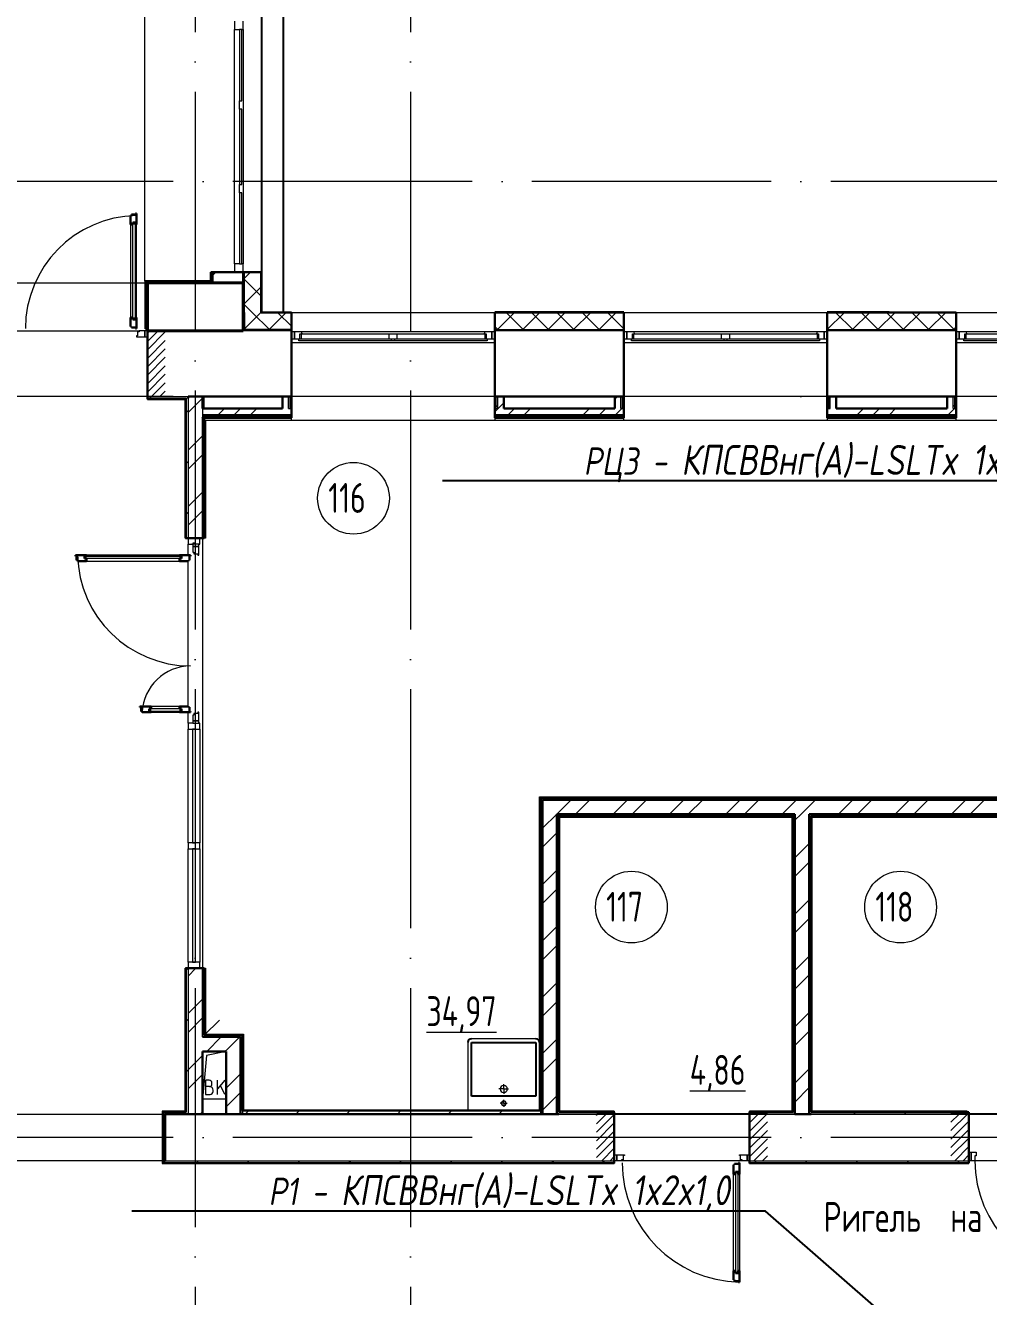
# Model space of a CAD drawing. Header units: millimetres. Extents: x -586848 to 520591, y -385801 to 675781.
# Drawn here: x -18382 to -10328, y -144565 to -133928 of the extents above; entities that cross this region are included whole.
import ezdxf
from ezdxf import colors
from ezdxf.entities.mleader import LeaderData, LeaderLine
from ezdxf.math import Vec2, Vec3

# ---------------------------------------------------------------- set-up
doc = ezdxf.new("R2010")
doc.units = ezdxf.units.MM
for name, pattern in [('ADSK_Линия сетки', [25, 20, -2.5, 0, -2.5]), ('ADSK_Сверху', [450, 300, -150]), ('ADSK_Штриховая_ш2 п1_5', [4.5, 3, -1.5])]:
    doc.linetypes.add(name, pattern=pattern)
for name, color, linetype, lineweight in [('_ Окна', 7, 'Continuous', 9), ('RC-Выноски', 7, 'Continuous', 0), ('Аннотация', 7, 'Continuous', 18), ('Витраж', 7, 'Continuous', 9), ('Двери', 252, 'Continuous', 9), ('Линии', 7, 'Continuous', 9), ('Марки помещений', 252, 'Continuous', 20), ('Несущие колонны', 252, 'Continuous', 18), ('Оборудование', 8, 'Continuous', 18), ('Ограждение', 252, 'Continuous', 9), ('Окна', 252, 'Continuous', 9), ('Оси', 252, 'Continuous', 9), ('Панели витража', 252, 'Continuous', 9), ('Перекрытие', 252, 'Continuous', 18), ('Стены внутренние', 7, 'Continuous', 18), ('Стены наружные', 7, 'Continuous', 18), ('Стены разрез', 7, 'Continuous', 30), ('Стены штриховка', 7, 'Continuous', 9)]:
    doc.layers.add(name, color=color, linetype=linetype, lineweight=lineweight)
doc.layers.add('Двери открывание', color=7, linetype='Continuous', lineweight=9, true_color=0xc0c0c0)
doc.layers.add('Стены', color=194, linetype='Continuous')
doc.layers.add('Узлы', color=7, linetype='Continuous')
doc.styles.add('GOST Common_3', font='', dxfattribs={"height": 3.5})
doc.styles.add('RubezhCAD', font='', dxfattribs={"oblique": 10})
doc.styles.get('GOST Common_3').set_extended_font_data('GOST 2.304 type A')
doc.styles.get('RubezhCAD').set_extended_font_data('GOST type A')
pattern_1 = [(0, (-32119.8, 96), (0, 600), []), (90, (-32119.8, 96), (-600, 4e-14), [])]

# ---------------------------------------------------------------- blocks, each defined once
blk = doc.blocks.new('1 этаж')
at = {"layer": 'Двери', "lineweight": 18, "true_color": 0x636466}
h = blk.add_hatch(dxfattribs=at)
h.set_pattern_fill('FP_2', color=251, style=0, pattern_type=2)
h.set_pattern_definition([(45, (-31805.8, -5068.73), (-35.3553, 35.3553), [])])
h.paths.add_polyline_path([(-32556, -5344), (-32556, -4794), (-32706, -4794), (-32706, -5344)])
h.paths.add_polyline_path([(-30806, -5344), (-30656, -5344), (-30656, -4794), (-30806, -4794), (-30806, -4878)])
h = blk.add_hatch(dxfattribs=at)
h.set_pattern_fill('FP_2', color=251, angle=180, style=0, pattern_type=2)
h.set_pattern_definition([(225, (-26210.93, -11543.73), (35.3553, -35.3553), [])])
h.paths.add_polyline_path([(-25621, -11739), (-25621, -11349), (-25771, -11349), (-25771, -11739)])
h.paths.add_polyline_path([(-27051, -11739), (-26901, -11739), (-26901, -11349), (-27051, -11349)])
h = blk.add_hatch(dxfattribs=at)
h.set_pattern_fill('FP_2', color=251, angle=180, style=0, pattern_type=2)
h.set_pattern_definition([(225, (-23400.93, -11543.73), (35.3553, -35.3553), [])])
h.paths.add_polyline_path([(-22716, -11739), (-22716, -11349), (-22866, -11349), (-22866, -11739)])
h.paths.add_polyline_path([(-24086, -11739), (-23936, -11739), (-23936, -11349), (-24086, -11349)])
at = {"layer": 'Ограждение', "true_color": 0x636466}
h = blk.add_hatch(dxfattribs=at)
h.set_pattern_fill('FP_25', color=251, style=0, pattern_type=2)
h.set_pattern_definition(pattern_1)
h.paths.add_polyline_path([(-30486, -6529), (-30486, -5364), (-30491, -5369), (-30491, -6529)])
h = blk.add_hatch(dxfattribs=at)
h.set_pattern_fill('FP_25', color=251, style=0, pattern_type=2)
h.set_pattern_definition(pattern_1)
h.paths.add_polyline_path([(-30486, -11329), (-30486, -10129), (-30491, -10129), (-30491, -11324)])
h = blk.add_hatch(dxfattribs=at)
h.set_pattern_fill('FP_25', color=251, style=0, pattern_type=2)
h.set_pattern_definition(pattern_1)
h.paths.add_polyline_path([(-26901, -11764), (-26901, -11759), (-30676, -11759), (-30681, -11764), (-28020, -11764)])
h = blk.add_hatch(dxfattribs=at)
h.set_pattern_fill('FP_25', color=251, style=0, pattern_type=2)
h.set_pattern_definition(pattern_1)
h.paths.add_polyline_path([(-23951, -11764), (-23951, -11759), (-25771, -11759), (-25771, -11764), (-25149, -11764)])
at = {"color": 251, "lineweight": 18, "true_color": 0x636466}
for p, q in [((-30146, -10824), (-30311, -10859)), ((-30311, -10859), (-30346, -11224)), ((-30289, -11066), (-30319, -11066)), ((-30319, -11066), (-30319, -11186)), ((-30286, -11119), (-30319, -11119)), ((-30266, -11099), (-30266, -11089)), ((-30256, -11159), (-30256, -11149)), ((-30159, -11066), (-30219, -11137)), ((-30219, -11186), (-30219, -11066)), ((-30159, -11186), (-30195, -11109)), ((-30146, -11224), (-30346, -11224)), ((-30319, -11186), (-30282, -11186))]:
    blk.add_line(p, q, dxfattribs=at)
for centre, radius, start, end in [((-30289, -11089), 23.3, 0, 90), ((-30286, -11099), 20, 270, 0), ((-30286, -11149), 30, 0, 90), ((-30282, -11159), 26.7, 270, 0)]:
    blk.add_arc(centre, radius, start, end, dxfattribs=at)
at = {"layer": '_ Окна', "color": 251, "lineweight": 18, "true_color": 0x636466}
for p, q in [((-30076, -2204), (-30076, -2274)), ((-30006, -2274), (-30006, -2204)), ((-30076, -2274), (-30036, -2274)), ((-30016, -2274), (-30006, -2274)), ((-30036, -4234), (-30076, -4234)), ((-30076, -4234), (-30076, -4304)), ((-30006, -4234), (-30016, -4234)), ((-30006, -4304), (-30006, -4234)), ((-29516, -4804), (-29576, -4804)), ((-29576, -4804), (-29576, -4862)), ((-29576, -4862), (-29538, -4862)), ((-29530, -4862), (-29530, -4821)), ((-29530, -4821), (-29518, -4821)), ((-29512, -4821), (-29516, -4804)), ((-27985, -4804), (-27990, -4821)), ((-27926, -4804), (-27985, -4804)), ((-27984, -4821), (-27972, -4821)), ((-27972, -4821), (-27972, -4862)), ((-27964, -4862), (-27926, -4862)), ((-27926, -4862), (-27926, -4804)), ((-26736, -4804), (-26796, -4804)), ((-26796, -4804), (-26796, -4862)), ((-26796, -4862), (-26758, -4862)), ((-26750, -4862), (-26750, -4821)), ((-26750, -4821), (-26738, -4821)), ((-26732, -4821), (-26736, -4804)), ((-25205, -4804), (-25210, -4821)), ((-25146, -4804), (-25205, -4804)), ((-25204, -4821), (-25192, -4821)), ((-25192, -4821), (-25192, -4862)), ((-25184, -4862), (-25146, -4862)), ((-25146, -4862), (-25146, -4804)), ((-23956, -4804), (-24016, -4804)), ((-24016, -4804), (-24016, -4862)), ((-24016, -4862), (-23978, -4862)), ((-23970, -4862), (-23970, -4821)), ((-23970, -4821), (-23958, -4821)), ((-23952, -4821), (-23956, -4804))]:
    blk.add_line(p, q, dxfattribs=at)
at = {"layer": '_ Окна', "color": 251, "true_color": 0x636466}
for p, q in [((-30036, -2274), (-30036, -2869)), ((-30016, -2274), (-30036, -2274)), ((-30016, -2869), (-30016, -2274)), ((-30036, -2869), (-30016, -2869)), ((-30036, -2939), (-30036, -3569)), ((-30016, -2939), (-30036, -2939)), ((-30016, -3569), (-30016, -2939)), ((-30036, -3569), (-30016, -3569)), ((-30036, -3639), (-30036, -4234)), ((-30016, -3639), (-30036, -3639)), ((-30016, -4234), (-30016, -3639)), ((-30036, -4234), (-30016, -4234)), ((-29576, -4804), (-29601, -4804)), ((-29601, -4862), (-29576, -4862)), ((-29576, -4862), (-29576, -4804)), ((-27901, -4804), (-27926, -4804)), ((-27926, -4804), (-27926, -4862)), ((-27926, -4862), (-27901, -4862)), ((-26796, -4804), (-26821, -4804)), ((-26821, -4862), (-26796, -4862)), ((-26796, -4862), (-26796, -4804)), ((-25121, -4804), (-25146, -4804)), ((-25146, -4804), (-25146, -4862)), ((-25146, -4862), (-25121, -4862)), ((-24016, -4804), (-24041, -4804)), ((-24041, -4862), (-24016, -4862)), ((-24016, -4862), (-24016, -4804))]:
    blk.add_line(p, q, dxfattribs=at)
at = {"layer": 'Витраж', "color": 251, "lineweight": 18, "true_color": 0x636466}
for p, q in [((-30466, -6529), (-30466, -6579)), ((-30366, -6529), (-30466, -6529)), ((-30466, -6579), (-30426, -6579)), ((-30376, -6579), (-30366, -6579)), ((-30366, -6579), (-30366, -6529))]:
    blk.add_line(p, q, dxfattribs=at)
at = {"layer": 'Витраж', "color": 251, "lineweight": 18, "true_color": 0x636466, "extrusion": (0, 0, -1)}
for p, q in [((-30466, -8079), (-30466, -8129)), ((-30426, -8079), (-30466, -8079)), ((-30366, -8079), (-30376, -8079)), ((-30366, -8129), (-30366, -8079)), ((-30466, -8129), (-30366, -8129)), ((-30466, -9079), (-30466, -9129)), ((-30366, -9079), (-30466, -9079)), ((-30466, -9129), (-30366, -9129)), ((-30366, -9129), (-30366, -9079)), ((-30466, -10079), (-30466, -10129)), ((-30366, -10079), (-30466, -10079)), ((-30366, -10129), (-30366, -10079)), ((-30466, -10129), (-30366, -10129))]:
    blk.add_line(p, q, dxfattribs=at)
at = {"layer": 'Витраж', "color": 251, "true_color": 0x636466}
for p, q in [((-30466, -9079), (-30466, -8129)), ((-30366, -8129), (-30366, -9079)), ((-30466, -10079), (-30466, -9129)), ((-30366, -9129), (-30366, -10079))]:
    blk.add_line(p, q, dxfattribs=at)
at = {"layer": 'Двери', "color": 251, "lineweight": 30, "true_color": 0x636466}
for p, q in [((-30906, -3821), (-30940, -3821)), ((-30940, -3821), (-30940, -3830)), ((-30898, -3812), (-30906, -3812)), ((-30906, -3812), (-30906, -3821)), ((-30898, -3906), (-30898, -3812)), ((-30940, -3830), (-30948, -3830)), ((-30948, -3830), (-30948, -3906)), ((-30948, -3906), (-30928, -3906)), ((-30928, -3906), (-30928, -3888)), ((-30928, -3888), (-30907, -3888)), ((-30907, -3888), (-30907, -3906)), ((-30907, -3906), (-30898, -3906)), ((-30948, -4682), (-30948, -4758)), ((-30948, -4682), (-30928, -4682)), ((-30948, -4758), (-30940, -4758)), ((-30940, -4758), (-30940, -4767)), ((-30940, -4767), (-30906, -4767)), ((-30928, -4682), (-30928, -4700)), ((-30928, -4700), (-30907, -4700)), ((-30907, -4682), (-30898, -4682)), ((-30907, -4700), (-30907, -4682)), ((-30906, -4767), (-30906, -4776)), ((-30906, -4776), (-30898, -4776)), ((-30898, -4776), (-30898, -4682)), ((-31314, -6671), (-31408, -6671)), ((-31408, -6671), (-31408, -6679)), ((-31408, -6679), (-31399, -6679)), ((-31399, -6679), (-31399, -6713)), ((-31332, -6680), (-31314, -6680)), ((-31332, -6701), (-31332, -6680)), ((-31314, -6701), (-31332, -6701)), ((-31314, -6680), (-31314, -6671)), ((-31314, -6721), (-31314, -6701)), ((-30444, -6671), (-30538, -6671)), ((-30538, -6680), (-30538, -6671)), ((-30520, -6680), (-30538, -6680)), ((-30538, -6701), (-30520, -6701)), ((-30538, -6721), (-30538, -6701)), ((-30520, -6701), (-30520, -6680)), ((-30453, -6713), (-30453, -6679)), ((-30453, -6679), (-30444, -6679)), ((-30444, -6679), (-30444, -6671)), ((-31399, -6713), (-31390, -6713)), ((-31390, -6713), (-31390, -6721)), ((-31390, -6721), (-31314, -6721)), ((-30538, -6721), (-30462, -6721)), ((-30462, -6721), (-30462, -6713)), ((-30462, -6713), (-30453, -6713)), ((-30774, -7937), (-30868, -7937)), ((-30868, -7937), (-30868, -7945)), ((-30868, -7945), (-30859, -7945)), ((-30859, -7945), (-30859, -7979)), ((-30774, -7957), (-30792, -7957)), ((-30792, -7957), (-30792, -7978)), ((-30792, -7978), (-30774, -7978)), ((-30774, -7937), (-30774, -7957)), ((-30774, -7978), (-30774, -7987)), ((-30462, -7937), (-30538, -7937)), ((-30538, -7937), (-30538, -7957)), ((-30538, -7957), (-30520, -7957)), ((-30538, -7978), (-30538, -7987)), ((-30520, -7978), (-30538, -7978)), ((-30520, -7957), (-30520, -7978)), ((-30462, -7945), (-30462, -7937)), ((-30453, -7945), (-30462, -7945)), ((-30453, -7979), (-30453, -7945)), ((-30859, -7979), (-30850, -7979)), ((-30850, -7979), (-30850, -7987)), ((-30850, -7987), (-30774, -7987)), ((-30538, -7987), (-30444, -7987)), ((-30444, -7979), (-30453, -7979)), ((-30444, -7987), (-30444, -7979)), ((-25905, -11775), (-25897, -11775)), ((-25905, -11851), (-25905, -11775)), ((-25897, -11775), (-25897, -11766)), ((-25897, -11766), (-25863, -11766)), ((-25863, -11757), (-25855, -11757)), ((-25863, -11766), (-25863, -11757)), ((-25855, -11757), (-25855, -11851)), ((-25905, -11851), (-25888, -11851)), ((-25888, -11851), (-25888, -11833)), ((-25888, -11833), (-25864, -11833)), ((-25864, -11833), (-25864, -11851)), ((-25864, -11851), (-25855, -11851)), ((-25905, -12737), (-25905, -12661)), ((-25905, -12661), (-25888, -12661)), ((-25897, -12737), (-25905, -12737)), ((-25897, -12746), (-25897, -12737)), ((-25863, -12746), (-25897, -12746)), ((-25888, -12661), (-25888, -12679)), ((-25888, -12679), (-25864, -12679)), ((-25864, -12661), (-25855, -12661)), ((-25864, -12679), (-25864, -12661)), ((-25863, -12755), (-25863, -12746)), ((-25855, -12755), (-25863, -12755)), ((-25855, -12661), (-25855, -12755))]:
    blk.add_line(p, q, dxfattribs=at)
at = {"layer": 'Двери', "color": 251, "true_color": 0x636466}
for p, q in [((-30948, -3906), (-30948, -4682)), ((-30928, -4700), (-30928, -3888)), ((-30928, -3888), (-30907, -3888)), ((-30907, -3888), (-30907, -4700)), ((-30898, -4682), (-30898, -3906)), ((-30907, -4700), (-30928, -4700)), ((-30889, -4836), (-30898, -4836)), ((-30898, -4836), (-30898, -4844)), ((-30898, -4844), (-30826, -4844)), ((-30875, -4802), (-30889, -4802)), ((-30889, -4802), (-30889, -4836)), ((-30875, -4794), (-30875, -4802)), ((-30826, -4794), (-30875, -4794)), ((-30806, -4794), (-30826, -4794)), ((-30826, -4794), (-30826, -4844)), ((-30826, -4844), (-30826, -4794)), ((-30826, -4844), (-30806, -4844)), ((-30806, -4844), (-30806, -4794)), ((-30376, -6579), (-30426, -6579)), ((-30426, -6579), (-30426, -6599)), ((-30376, -6599), (-30376, -6579)), ((-31332, -6680), (-30520, -6680)), ((-31332, -6701), (-31332, -6680)), ((-30520, -6701), (-31332, -6701)), ((-30538, -6671), (-31314, -6671)), ((-30520, -6680), (-30520, -6701)), ((-30426, -6599), (-30376, -6599)), ((-30376, -6599), (-30426, -6599)), ((-30426, -6599), (-30426, -6648)), ((-30426, -6648), (-30418, -6648)), ((-30418, -6648), (-30418, -6662)), ((-30418, -6662), (-30384, -6662)), ((-30384, -6662), (-30384, -6671)), ((-30384, -6671), (-30376, -6671)), ((-30376, -6671), (-30376, -6599)), ((-31314, -6721), (-30538, -6721)), ((-30520, -7957), (-30792, -7957)), ((-30792, -7957), (-30792, -7978)), ((-30792, -7978), (-30520, -7978)), ((-30538, -7937), (-30774, -7937)), ((-30520, -7978), (-30520, -7957)), ((-30774, -7987), (-30538, -7987)), ((-30426, -8010), (-30426, -8059)), ((-30418, -8010), (-30426, -8010)), ((-30376, -8059), (-30426, -8059)), ((-30426, -8059), (-30426, -8079)), ((-30426, -8059), (-30376, -8059)), ((-30426, -8079), (-30376, -8079)), ((-30384, -7996), (-30418, -7996)), ((-30418, -7996), (-30418, -8010)), ((-30376, -7987), (-30384, -7987)), ((-30384, -7987), (-30384, -7996)), ((-30376, -8059), (-30376, -7987)), ((-30376, -8079), (-30376, -8059)), ((-26901, -11689), (-26881, -11689)), ((-26901, -11739), (-26901, -11689)), ((-26881, -11689), (-26881, -11739)), ((-26881, -11689), (-26817, -11689)), ((-26881, -11739), (-26881, -11689)), ((-26826, -11697), (-26826, -11731)), ((-26817, -11697), (-26826, -11697)), ((-26817, -11689), (-26817, -11697)), ((-25855, -11689), (-25791, -11689)), ((-25855, -11697), (-25855, -11689)), ((-25846, -11697), (-25855, -11697)), ((-25846, -11731), (-25846, -11697)), ((-25791, -11689), (-25771, -11689)), ((-25791, -11739), (-25791, -11689)), ((-25791, -11689), (-25791, -11739)), ((-25771, -11689), (-25771, -11739)), ((-23936, -11669), (-23916, -11669)), ((-23936, -11739), (-23936, -11669)), ((-23916, -11739), (-23916, -11669)), ((-23916, -11669), (-23876, -11669)), ((-23916, -11669), (-23916, -11739)), ((-23886, -11699), (-23886, -11739)), ((-23876, -11699), (-23886, -11699)), ((-23876, -11669), (-23876, -11699)), ((-26881, -11739), (-26901, -11739)), ((-26840, -11739), (-26881, -11739)), ((-26840, -11731), (-26840, -11739)), ((-26826, -11731), (-26840, -11731)), ((-25832, -11731), (-25846, -11731)), ((-25832, -11739), (-25832, -11731)), ((-25791, -11739), (-25832, -11739)), ((-25771, -11739), (-25791, -11739)), ((-23916, -11739), (-23936, -11739)), ((-23886, -11739), (-23916, -11739)), ((-25905, -12661), (-25905, -11851)), ((-25888, -11833), (-25888, -12679)), ((-25864, -11833), (-25888, -11833)), ((-25864, -12679), (-25864, -11833)), ((-25855, -11851), (-25855, -12661)), ((-25888, -12679), (-25864, -12679))]:
    blk.add_line(p, q, dxfattribs=at)
at = {"layer": 'Двери', "color": 251, "linetype": 'ADSK_Штриховая_ш2 п1_5', "true_color": 0x636466}
for p, q in [((-30656, -4794), (-30806, -4794)), ((-30806, -4794), (-30806, -5344)), ((-30806, -5344), (-30656, -5344)), ((-26901, -11349), (-27051, -11349)), ((-26901, -11739), (-26901, -11349)), ((-25621, -11349), (-25771, -11349)), ((-25771, -11349), (-25771, -11739)), ((-23936, -11349), (-24086, -11349)), ((-23936, -11739), (-23936, -11349)), ((-27051, -11739), (-26901, -11739)), ((-25771, -11739), (-25621, -11739)), ((-24086, -11739), (-23936, -11739))]:
    blk.add_line(p, q, dxfattribs=at)
at = {"layer": 'Двери', "color": 251, "true_color": 0x636466}
blk.add_arc((-22916, -11739), 970, 180, 270, dxfattribs=at)
at = {"layer": 'Двери открывание', "color": 251, "true_color": 0x636466}
for centre, radius, start, end in [((-30880, -4776), 946, 91.0903, 180), ((-30444, -6653), 946, 181.0903, 270), ((-30444, -8005), 406, 90, 177.459), ((-25837, -11757), 998, 180, 268.9666)]:
    blk.add_arc(centre, radius, start, end, dxfattribs=at)
at = {"layer": 'Линии', "color": 251, "linetype": 'ADSK_Сверху', "ltscale": 100, "true_color": 0x636466}
for p, q in [((-32556, -4394), (-30806, -4394)), ((-32676, -11349), (-30656, -11349)), ((-30656, -11739), (-32676, -11739))]:
    blk.add_line(p, q, dxfattribs=at)
at = {"layer": 'Марки помещений', "color": 251, "true_color": 0x636466}
for centre in [(-29082, -6196), (-26758, -9617), (-24507, -9617)]:
    blk.add_circle(centre, 300, dxfattribs=at)
at = {"layer": 'Несущие колонны', "color": 251, "lineweight": 40, "true_color": 0x636466}
for p, q in [((-30806, -4394), (-30006, -4394)), ((-30806, -4794), (-30806, -4394)), ((-30256, -4394), (-30806, -4394)), ((-30806, -4394), (-30806, -4794)), ((-30006, -4394), (-30006, -4794)), ((-30006, -4794), (-30006, -4394)), ((-30006, -4794), (-30806, -4794)), ((-30806, -4794), (-30656, -4794)), ((-30656, -4794), (-30006, -4794))]:
    blk.add_line(p, q, dxfattribs=at)
at = {"layer": 'Несущие колонны', "color": 251, "true_color": 0x636466}
blk.add_line((-30006, -4394), (-30256, -4394), dxfattribs=at)
at = {"layer": 'Оборудование', "color": 251, "true_color": 0x636466}
blk.add_line((-30331, -10689), (-30204, -10562), dxfattribs=at)
at = {"layer": 'Ограждение', "color": 251, "true_color": 0x636466}
for p, q in [((-30826, -4379), (-30826, -989)), ((-30821, -4379), (-30826, -4379)), ((-27901, -4894), (-29601, -4894)), ((-25121, -4894), (-26821, -4894)), ((-22391, -4894), (-24041, -4894)), ((-30806, -5369), (-30806, -5364)), ((-30806, -5369), (-30491, -5369)), ((-30491, -5369), (-30486, -5364)), ((-30491, -5369), (-30491, -6529)), ((-30331, -5444), (-30331, -5344)), ((-27901, -5344), (-29601, -5344)), ((-25121, -5344), (-26821, -5344)), ((-22391, -5344), (-24041, -5344)), ((-29601, -5544), (-29601, -5524)), ((-27901, -5524), (-27901, -5544)), ((-26821, -5544), (-26821, -5524)), ((-25121, -5524), (-25121, -5544)), ((-24041, -5544), (-24041, -5524)), ((-22066, -5544), (-30331, -5544)), ((-30321, -5544), (-30321, -6529)), ((-27901, -5544), (-29601, -5544)), ((-25121, -5544), (-26821, -5544)), ((-22341, -5544), (-24041, -5544)), ((-30486, -6529), (-30491, -6529)), ((-30321, -6529), (-30331, -6529)), ((-27526, -8694), (-22076, -8694)), ((-27526, -8694), (-27516, -8704)), ((-27526, -10749), (-27526, -8694)), ((-27366, -8854), (-27356, -8864)), ((-27356, -8864), (-25416, -8864)), ((-27356, -11324), (-27356, -8864)), ((-25416, -8864), (-25406, -8854)), ((-25416, -8864), (-25416, -11324)), ((-25256, -8854), (-25246, -8864)), ((-25246, -8864), (-22676, -8864)), ((-25246, -11324), (-25246, -8864)), ((-30491, -10129), (-30486, -10129)), ((-30491, -10129), (-30491, -11324)), ((-30331, -10129), (-30321, -10129)), ((-30321, -10129), (-30321, -10679)), ((-30321, -10679), (-30331, -10689)), ((-30321, -10679), (-30001, -10679)), ((-30001, -10679), (-30011, -10689)), ((-30001, -10679), (-30001, -11319)), ((-30491, -11324), (-30681, -11324)), ((-30681, -11324), (-30676, -11329)), ((-30681, -11324), (-30681, -11764)), ((-30491, -11324), (-30486, -11329)), ((-27366, -11334), (-27356, -11324)), ((-26901, -11324), (-27356, -11324)), ((-26901, -11324), (-26901, -11334)), ((-25771, -11334), (-25771, -11324)), ((-25416, -11324), (-25771, -11324)), ((-25406, -11334), (-25416, -11324)), ((-25256, -11334), (-25246, -11324)), ((-23951, -11324), (-25246, -11324)), ((-23951, -11324), (-23951, -11334)), ((-30681, -11764), (-30676, -11759)), ((-30681, -11764), (-26901, -11764)), ((-26901, -11759), (-26901, -11764)), ((-25771, -11764), (-25771, -11759)), ((-25771, -11764), (-23951, -11764)), ((-23951, -11759), (-23951, -11764))]:
    blk.add_line(p, q, dxfattribs=at)
at = {"layer": 'Окна', "color": 251, "true_color": 0x636466}
for p, q in [((-30076, -4234), (-30076, -2274)), ((-30006, -2274), (-30006, -4234)), ((-30036, -2939), (-30036, -2869)), ((-30036, -3639), (-30036, -3569)), ((-29538, -4862), (-28766, -4862)), ((-29538, -4879), (-29538, -4862)), ((-28766, -4879), (-29538, -4879)), ((-29518, -4821), (-28786, -4821)), ((-29518, -4862), (-29518, -4821)), ((-27985, -4804), (-29516, -4804)), ((-28786, -4821), (-28716, -4821)), ((-28786, -4821), (-28786, -4862)), ((-28766, -4862), (-28736, -4862)), ((-28766, -4862), (-28766, -4879)), ((-28736, -4879), (-28766, -4879)), ((-28736, -4862), (-27964, -4862)), ((-28736, -4879), (-28736, -4862)), ((-27964, -4879), (-28736, -4879)), ((-28716, -4821), (-27984, -4821)), ((-28716, -4862), (-28716, -4821)), ((-27984, -4821), (-27984, -4862)), ((-27964, -4862), (-27964, -4879)), ((-26758, -4862), (-25986, -4862)), ((-26758, -4879), (-26758, -4862)), ((-25986, -4879), (-26758, -4879)), ((-26738, -4821), (-26006, -4821)), ((-26738, -4862), (-26738, -4821)), ((-25205, -4804), (-26736, -4804)), ((-26006, -4821), (-25936, -4821)), ((-26006, -4821), (-26006, -4862)), ((-25986, -4862), (-25956, -4862)), ((-25986, -4862), (-25986, -4879)), ((-25956, -4879), (-25986, -4879)), ((-25956, -4862), (-25184, -4862)), ((-25956, -4879), (-25956, -4862)), ((-25184, -4879), (-25956, -4879)), ((-25936, -4821), (-25204, -4821)), ((-25936, -4862), (-25936, -4821)), ((-25204, -4821), (-25204, -4862)), ((-25184, -4862), (-25184, -4879)), ((-23978, -4862), (-23231, -4862)), ((-23978, -4879), (-23978, -4862)), ((-23231, -4879), (-23978, -4879)), ((-23958, -4821), (-23251, -4821)), ((-23958, -4862), (-23958, -4821)), ((-22475, -4804), (-23956, -4804))]:
    blk.add_line(p, q, dxfattribs=at)
at = {"layer": 'Оси', "color": 251, "linetype": 'ADSK_Линия сетки', "ltscale": 100, "true_color": 0x636466}
for p, q in [((-30406, 32207), (-30406, -33770)), ((-28606, 32207), (-28606, -33770)), ((4411, -3544), (-72528, -3544)), ((4411, -5344), (-72528, -5344)), ((4411, -11544), (-72528, -11544))]:
    blk.add_line(p, q, dxfattribs=at)
at = {"layer": 'Панели витража', "color": 251, "lineweight": 18, "true_color": 0x636466}
for p, q in [((-30428, -8129), (-30428, -9079)), ((-30403, -8129), (-30428, -8129)), ((-30403, -9079), (-30403, -8129)), ((-30428, -9079), (-30403, -9079)), ((-30428, -9129), (-30428, -10079)), ((-30403, -9129), (-30428, -9129)), ((-30403, -10079), (-30403, -9129)), ((-30428, -10079), (-30403, -10079))]:
    blk.add_line(p, q, dxfattribs=at)
at = {"layer": 'Перекрытие', "color": 251, "ltscale": 100, "true_color": 0x636466}
for p, q in [((-32487, -4794), (-30875, -4794)), ((-30146, -11224), (-30346, -11224)), ((-26901, -11344), (-25771, -11344)), ((-23936, -11344), (-22866, -11344))]:
    blk.add_line(p, q, dxfattribs=at)
at = {"layer": 'Стены', "color": 251, "true_color": 0x636466}
for p, q in [((-29671, -1836), (-29671, -4642)), ((-29851, -2032), (-29851, -4642))]:
    blk.add_line(p, q, dxfattribs=at)
at = {"layer": 'Стены внутренние', "color": 251, "true_color": 0x636466}
for p, q in [((-29854, -2204), (-29854, -4304)), ((-29601, -4642), (-27901, -4642)), ((-26821, -4642), (-25121, -4642)), ((-24041, -4642), (-22391, -4642)), ((-29601, -4794), (-30006, -4794)), ((-26821, -4794), (-27901, -4794)), ((-24041, -4794), (-25121, -4794)), ((-30806, -5344), (-30466, -5344)), ((-27366, -11349), (-25771, -11349)), ((-25256, -11349), (-22866, -11349)), ((-30656, -11739), (-26901, -11739)), ((-25832, -11739), (-26840, -11739)), ((-25771, -11739), (-23936, -11739)), ((-22916, -11739), (-23886, -11739))]:
    blk.add_line(p, q, dxfattribs=at)
at = {"layer": 'Стены внутренние', "color": 251, "lineweight": 30, "true_color": 0x636466}
for p, q in [((-29854, -4304), (-29996, -4304)), ((-29854, -4642), (-29854, -4304)), ((-29996, -4642), (-30006, -4642)), ((-30006, -4642), (-30006, -4784)), ((-29601, -4642), (-29854, -4642)), ((-29601, -4784), (-29601, -4642)), ((-27901, -4642), (-27901, -4784)), ((-26821, -4784), (-26821, -4642)), ((-24041, -4642), (-25121, -4642)), ((-25121, -4642), (-25121, -4784)), ((-24041, -4784), (-24041, -4642)), ((-30006, -4794), (-30806, -4794)), ((-30806, -4794), (-30806, -5344)), ((-29601, -5344), (-29601, -4794)), ((-27901, -4794), (-27901, -5344)), ((-26821, -5344), (-26821, -4794)), ((-25121, -4794), (-25121, -5344)), ((-24041, -5344), (-24041, -4794)), ((-30346, -5344), (-29676, -5344)), ((-27826, -5344), (-26896, -5344)), ((-25046, -5344), (-24116, -5344)), ((-30146, -11349), (-30346, -11349)), ((-26901, -11739), (-26901, -11349)), ((-25771, -11349), (-25771, -11739)), ((-25256, -11349), (-25391, -11349)), ((-23936, -11739), (-23936, -11349))]:
    blk.add_line(p, q, dxfattribs=at)
at = {"layer": 'Стены внутренние', "color": 251, "linetype": 'Continuous', "lineweight": 9, "true_color": 0x636466}
for p, q in [((-29996, -4356), (-29945, -4306)), ((-29856, -4501), (-29996, -4361)), ((-29996, -4568), (-29856, -4428)), ((-29856, -4374), (-29854, -4374)), ((-29926, -4644), (-29996, -4574)), ((-29999, -4784), (-29859, -4644)), ((-29786, -4784), (-29926, -4644)), ((-29859, -4644), (-29856, -4640)), ((-29787, -4784), (-29647, -4644)), ((-29601, -4756), (-29714, -4644)), ((-27878, -4784), (-27738, -4644)), ((-27664, -4784), (-27804, -4644)), ((-27676, -4644), (-27678, -4642)), ((-27666, -4784), (-27526, -4644)), ((-27452, -4784), (-27592, -4644)), ((-27454, -4784), (-27314, -4644)), ((-27240, -4784), (-27380, -4644)), ((-27325, -4644), (-27325, -4643)), ((-27241, -4784), (-27101, -4644)), ((-27028, -4784), (-27168, -4644)), ((-27029, -4784), (-26889, -4644)), ((-26821, -4779), (-26956, -4644)), ((-25120, -4784), (-24980, -4644)), ((-24907, -4784), (-25047, -4644)), ((-24908, -4784), (-24768, -4644)), ((-24861, -4644), (-24862, -4642)), ((-24695, -4784), (-24835, -4644)), ((-24709, -4642), (-24710, -4644)), ((-24696, -4784), (-24556, -4644)), ((-24482, -4784), (-24622, -4644)), ((-24484, -4784), (-24344, -4644)), ((-24270, -4784), (-24410, -4644)), ((-24272, -4784), (-24132, -4644)), ((-24058, -4784), (-24198, -4644)), ((-29998, -4784), (-30006, -4776)), ((-27876, -4784), (-27901, -4759)), ((-25119, -4784), (-25121, -4782)), ((-24060, -4784), (-24041, -4765))]:
    blk.add_line(p, q, dxfattribs=at)
at = {"layer": 'Стены наружные', "color": 251, "lineweight": 30, "true_color": 0x636466}
for p, q in [((-30006, -4304), (-30276, -4304)), ((-30276, -4304), (-30276, -4379)), ((-30006, -4394), (-30006, -4304)), ((-30006, -4304), (-30006, -4794)), ((-29996, -4304), (-30006, -4304)), ((-30821, -4379), (-30821, -4779)), ((-30276, -4379), (-30821, -4379)), ((-30806, -4779), (-30806, -4394)), ((-30806, -4394), (-30256, -4394)), ((-29996, -4784), (-29996, -4642)), ((-26821, -4637), (-27901, -4637)), ((-27901, -4637), (-27901, -4642)), ((-27901, -4642), (-26821, -4642)), ((-26821, -4642), (-26821, -4637)), ((-24601, -4637), (-25121, -4637)), ((-25121, -4637), (-25121, -4642)), ((-24601, -4642), (-24601, -4637)), ((-30821, -4779), (-30806, -4779)), ((-29601, -4794), (-29601, -4784)), ((-27901, -4784), (-27901, -4794)), ((-26821, -4794), (-26821, -4784)), ((-25121, -4784), (-25121, -4794)), ((-24041, -4794), (-24041, -4784)), ((-30806, -5344), (-30806, -5364)), ((-30806, -5364), (-30486, -5364)), ((-30486, -5364), (-30486, -6529)), ((-30481, -5359), (-30481, -5364)), ((-30346, -5344), (-30466, -5344)), ((-30466, -5344), (-30466, -5359)), ((-30346, -5444), (-30346, -5344)), ((-29676, -5344), (-29676, -5444)), ((-29601, -5344), (-29676, -5344)), ((-29601, -5524), (-29601, -5344)), ((-27901, -5344), (-27901, -5524)), ((-27826, -5344), (-27901, -5344)), ((-27826, -5444), (-27826, -5344)), ((-26896, -5344), (-26896, -5444)), ((-26821, -5344), (-26896, -5344)), ((-26821, -5524), (-26821, -5344)), ((-25121, -5344), (-25121, -5524)), ((-25046, -5344), (-25121, -5344)), ((-25046, -5444), (-25046, -5344)), ((-24116, -5344), (-24116, -5444)), ((-24041, -5344), (-24116, -5344)), ((-24041, -5524), (-24041, -5344)), ((-29676, -5444), (-30346, -5444)), ((-30346, -5519), (-30346, -5524)), ((-30331, -5524), (-29601, -5524)), ((-30331, -6529), (-30331, -5524)), ((-27901, -5524), (-26821, -5524)), ((-26896, -5444), (-27826, -5444)), ((-25121, -5524), (-24041, -5524)), ((-24116, -5444), (-25046, -5444)), ((-30486, -6529), (-30331, -6529)), ((-22066, -8704), (-27516, -8704)), ((-27516, -8704), (-27516, -11319)), ((-22051, -8719), (-27501, -8719)), ((-27501, -8719), (-27501, -11349)), ((-27381, -8839), (-25391, -8839)), ((-27381, -11349), (-27381, -8839)), ((-27366, -8854), (-25406, -8854)), ((-27366, -11334), (-27366, -8854)), ((-25406, -8854), (-25406, -11334)), ((-25391, -8839), (-25391, -11349)), ((-25271, -8839), (-22651, -8839)), ((-25271, -11349), (-25271, -8839)), ((-25256, -8854), (-22666, -8854)), ((-25256, -11334), (-25256, -8854)), ((-30331, -10129), (-30486, -10129)), ((-30486, -10129), (-30486, -11329)), ((-30331, -10689), (-30331, -10129)), ((-30026, -10704), (-30346, -10704)), ((-30011, -10689), (-30331, -10689)), ((-30026, -11349), (-30026, -10704)), ((-30011, -11319), (-30011, -10689)), ((-30346, -11349), (-30346, -10824)), ((-30346, -10824), (-30146, -10824)), ((-30146, -10824), (-30146, -11349)), ((-30486, -11329), (-30676, -11329)), ((-30676, -11329), (-30676, -11759)), ((-30481, -11334), (-30671, -11334)), ((-30671, -11334), (-30671, -11754)), ((-30656, -11349), (-30346, -11349)), ((-30656, -11739), (-30656, -11349)), ((-30146, -11349), (-27366, -11349)), ((-27516, -11319), (-30011, -11319)), ((-26901, -11334), (-27366, -11334)), ((-26901, -11349), (-26901, -11334)), ((-25406, -11334), (-25771, -11334)), ((-25771, -11334), (-25771, -11349)), ((-23936, -11334), (-25256, -11334)), ((-23936, -11349), (-23936, -11334)), ((-30676, -11759), (-26901, -11759)), ((-30671, -11754), (-30656, -11754)), ((-26901, -11759), (-26901, -11739)), ((-25771, -11739), (-25771, -11759)), ((-25771, -11759), (-23936, -11759)), ((-23936, -11759), (-23936, -11739))]:
    blk.add_line(p, q, dxfattribs=at)
at = {"layer": 'Стены наружные', "color": 251, "linetype": 'Continuous', "lineweight": 9, "true_color": 0x636466}
for p, q in [((-30276, -4353), (-30271, -4348)), ((-30256, -4326), (-30233, -4304)), ((-29996, -4304), (-30006, -4304)), ((-30670, -4394), (-30655, -4379)), ((-30009, -4394), (-30006, -4390)), ((-29996, -4404), (-30006, -4404)), ((-30821, -4545), (-30806, -4530)), ((-29996, -4504), (-30006, -4504)), ((-29996, -4604), (-30006, -4604)), ((-27678, -4642), (-27681, -4637)), ((-24862, -4642), (-24865, -4637)), ((-24706, -4637), (-24709, -4642)), ((-29996, -4704), (-30006, -4704)), ((-30791, -5364), (-30786, -5359)), ((-30786, -5359), (-30771, -5344)), ((-30721, -5364), (-30716, -5359)), ((-30650, -5364), (-30645, -5359)), ((-30579, -5364), (-30574, -5359)), ((-30508, -5364), (-30503, -5359)), ((-30486, -5412), (-30481, -5407)), ((-30466, -5479), (-30346, -5359)), ((-27888, -5431), (-27876, -5418)), ((-27871, -5444), (-27826, -5398)), ((-26896, -5366), (-26873, -5344)), ((-26833, -5436), (-26821, -5424)), ((-25121, -5421), (-25108, -5408)), ((-25108, -5408), (-25096, -5396)), ((-24066, -5426), (-24053, -5414)), ((-24053, -5414), (-24041, -5401)), ((-30486, -5482), (-30481, -5477)), ((-30481, -5477), (-30466, -5462)), ((-30310, -5519), (-30297, -5506)), ((-30297, -5506), (-30285, -5494)), ((-30211, -5494), (-30161, -5444)), ((-30103, -5524), (-30098, -5519)), ((-30098, -5519), (-30085, -5506)), ((-30085, -5506), (-30073, -5494)), ((-30076, -5494), (-30026, -5444)), ((-29941, -5494), (-29891, -5444)), ((-29886, -5519), (-29873, -5506)), ((-29873, -5506), (-29861, -5494)), ((-29679, -5524), (-29674, -5519)), ((-29674, -5519), (-29661, -5506)), ((-29661, -5506), (-29649, -5494)), ((-27901, -5443), (-27888, -5431)), ((-27901, -5473), (-27871, -5444)), ((-27786, -5494), (-27736, -5444)), ((-27764, -5519), (-27752, -5506)), ((-27752, -5506), (-27739, -5494)), ((-27651, -5494), (-27601, -5444)), ((-27557, -5524), (-27552, -5519)), ((-27552, -5519), (-27540, -5506)), ((-27540, -5506), (-27527, -5494)), ((-27340, -5519), (-27328, -5506)), ((-27328, -5506), (-27315, -5494)), ((-27158, -5494), (-27108, -5444)), ((-27133, -5524), (-27128, -5519)), ((-27128, -5519), (-27115, -5506)), ((-27115, -5506), (-27103, -5494)), ((-27023, -5494), (-26973, -5444)), ((-26916, -5519), (-26903, -5506)), ((-26903, -5506), (-26891, -5494)), ((-26888, -5494), (-26838, -5444)), ((-26841, -5444), (-26833, -5436)), ((-25012, -5524), (-25007, -5519)), ((-25007, -5519), (-24994, -5506)), ((-24994, -5506), (-24982, -5494)), ((-24868, -5494), (-24818, -5444)), ((-24795, -5519), (-24782, -5506)), ((-24782, -5506), (-24770, -5494)), ((-24733, -5494), (-24683, -5444)), ((-24598, -5494), (-24548, -5444)), ((-24587, -5524), (-24582, -5519)), ((-24582, -5519), (-24570, -5506)), ((-24570, -5506), (-24557, -5494)), ((-24370, -5519), (-24358, -5506)), ((-24358, -5506), (-24345, -5494)), ((-24163, -5524), (-24158, -5519)), ((-24158, -5519), (-24146, -5506)), ((-24146, -5506), (-24133, -5494)), ((-24105, -5494), (-24055, -5444)), ((-30486, -5553), (-30481, -5548)), ((-30486, -5624), (-30481, -5619)), ((-30486, -5695), (-30481, -5690)), ((-30466, -5793), (-30346, -5673)), ((-30486, -5765), (-30481, -5760)), ((-30486, -5836), (-30481, -5831)), ((-30466, -5951), (-30346, -5831)), ((-30346, -5767), (-30331, -5752)), ((-30486, -5907), (-30481, -5902)), ((-30481, -5902), (-30466, -5887)), ((-30486, -5977), (-30481, -5972)), ((-30486, -6048), (-30481, -6043)), ((-30486, -6119), (-30481, -6114)), ((-30466, -6265), (-30346, -6145)), ((-30486, -6190), (-30481, -6185)), ((-30486, -6260), (-30481, -6255)), ((-30346, -6191), (-30331, -6176)), ((-30486, -6331), (-30481, -6326)), ((-30481, -6326), (-30466, -6311)), ((-30466, -6422), (-30346, -6302)), ((-30486, -6402), (-30481, -6397)), ((-30486, -6472), (-30481, -6467)), ((-27382, -8839), (-27262, -8719)), ((-27358, -8719), (-27343, -8704)), ((-27225, -8839), (-27105, -8719)), ((-26934, -8719), (-26919, -8704)), ((-26911, -8839), (-26791, -8719)), ((-26753, -8839), (-26633, -8719)), ((-26510, -8719), (-26495, -8704)), ((-26439, -8839), (-26319, -8719)), ((-26282, -8839), (-26162, -8719)), ((-26085, -8719), (-26070, -8704)), ((-25968, -8839), (-25848, -8719)), ((-25811, -8839), (-25691, -8719)), ((-25661, -8719), (-25646, -8704)), ((-25496, -8839), (-25376, -8719)), ((-25339, -8839), (-25219, -8719)), ((-25237, -8719), (-25222, -8704)), ((-25025, -8839), (-24905, -8719)), ((-24868, -8839), (-24748, -8719)), ((-24813, -8719), (-24798, -8704)), ((-24553, -8839), (-24433, -8719)), ((-24396, -8839), (-24276, -8719)), ((-24388, -8719), (-24373, -8704)), ((-24082, -8839), (-23962, -8719)), ((-23964, -8719), (-23949, -8704)), ((-23925, -8839), (-23805, -8719)), ((-27516, -8876), (-27501, -8861)), ((-27501, -8957), (-27382, -8839)), ((-27320, -8854), (-27320, -8839)), ((-26720, -8854), (-26720, -8839)), ((-26120, -8854), (-26120, -8839)), ((-25520, -8854), (-25520, -8839)), ((-25406, -8888), (-25391, -8873)), ((-25391, -8890), (-25339, -8839)), ((-24948, -8854), (-24933, -8839)), ((-24523, -8854), (-24508, -8839)), ((-24099, -8854), (-24084, -8839)), ((-27501, -9115), (-27381, -8995)), ((-25391, -9205), (-25271, -9085)), ((-27381, -9166), (-27366, -9151)), ((-25391, -9362), (-25271, -9242)), ((-25271, -9177), (-25256, -9162)), ((-27516, -9301), (-27501, -9286)), ((-27501, -9429), (-27381, -9309)), ((-25406, -9312), (-25391, -9297)), ((-27501, -9586), (-27381, -9466)), ((-25391, -9676), (-25271, -9556)), ((-27381, -9590), (-27366, -9575)), ((-25271, -9601), (-25256, -9586)), ((-27516, -9725), (-27501, -9710)), ((-27501, -9900), (-27381, -9780)), ((-25406, -9736), (-25391, -9721)), ((-25391, -9833), (-25271, -9713)), ((-27501, -10057), (-27381, -9937)), ((-27381, -10014), (-27366, -9999)), ((-25391, -10148), (-25271, -10028)), ((-25271, -10026), (-25256, -10011)), ((-30486, -10149), (-30481, -10144)), ((-30481, -10144), (-30466, -10129)), ((-30466, -10194), (-30401, -10129)), ((-27516, -10149), (-27501, -10134)), ((-25406, -10161), (-25391, -10146)), ((-25391, -10305), (-25271, -10185)), ((-30486, -10220), (-30481, -10215)), ((-30486, -10291), (-30481, -10286)), ((-27501, -10372), (-27381, -10252)), ((-30486, -10362), (-30481, -10357)), ((-30466, -10508), (-30346, -10388)), ((-30346, -10434), (-30331, -10419)), ((-27501, -10529), (-27381, -10409)), ((-27381, -10438), (-27366, -10423)), ((-30486, -10432), (-30481, -10427)), ((-30486, -10503), (-30481, -10498)), ((-25391, -10619), (-25271, -10499)), ((-25271, -10450), (-25256, -10435)), ((-30486, -10574), (-30481, -10569)), ((-30481, -10569), (-30466, -10554)), ((-30466, -10665), (-30346, -10545)), ((-27516, -10573), (-27501, -10558)), ((-25406, -10585), (-25391, -10570)), ((-30486, -10644), (-30481, -10639)), ((-30486, -10715), (-30481, -10710)), ((-30310, -10824), (-30190, -10704)), ((-30192, -10704), (-30177, -10689)), ((-30146, -10817), (-30033, -10704)), ((-27501, -10843), (-27381, -10723)), ((-25391, -10776), (-25271, -10656)), ((-30486, -10786), (-30481, -10781)), ((-30153, -10824), (-30146, -10817)), ((-27381, -10863), (-27366, -10848)), ((-30486, -10856), (-30481, -10851)), ((-30486, -10927), (-30481, -10922)), ((-30466, -10979), (-30346, -10859)), ((-30026, -10962), (-30011, -10947)), ((-27501, -11000), (-27381, -10880)), ((-25271, -10874), (-25256, -10859)), ((-30486, -10998), (-30481, -10993)), ((-30481, -10993), (-30466, -10978)), ((-30466, -11137), (-30346, -11017)), ((-30146, -11131), (-30026, -11011)), ((-27516, -10998), (-27501, -10983)), ((-25406, -11009), (-25391, -10994)), ((-25391, -11091), (-25271, -10971)), ((-30486, -11069), (-30481, -11064)), ((-30486, -11139), (-30481, -11134)), ((-30146, -11288), (-30026, -11168)), ((-25391, -11248), (-25271, -11128)), ((-30486, -11210), (-30481, -11205)), ((-30486, -11281), (-30481, -11276)), ((-27501, -11315), (-27381, -11195)), ((-27381, -11287), (-27366, -11272)), ((-30676, -11329), (-30675, -11329)), ((-30610, -11334), (-30605, -11329)), ((-30539, -11334), (-30534, -11329)), ((-30364, -11349), (-30346, -11331)), ((-29988, -11349), (-29958, -11319)), ((-29564, -11349), (-29534, -11319)), ((-29140, -11349), (-29110, -11319)), ((-28715, -11349), (-28685, -11319)), ((-28291, -11349), (-28261, -11319)), ((-27867, -11349), (-27837, -11319)), ((-27018, -11349), (-27003, -11334)), ((-25745, -11349), (-25730, -11334)), ((-25271, -11298), (-25256, -11283)), ((-24897, -11349), (-24882, -11334)), ((-24473, -11349), (-24458, -11334)), ((-24048, -11349), (-24033, -11334)), ((-30676, -11400), (-30671, -11395)), ((-30676, -11471), (-30671, -11466)), ((-30676, -11541), (-30671, -11536)), ((-30671, -11607), (-30656, -11592)), ((-30676, -11612), (-30671, -11607)), ((-30676, -11683), (-30671, -11678)), ((-30676, -11754), (-30671, -11749)), ((-30610, -11759), (-30605, -11754)), ((-30540, -11759), (-30535, -11754)), ((-30469, -11759), (-30464, -11754)), ((-30398, -11759), (-30393, -11754)), ((-30393, -11754), (-30378, -11739)), ((-30327, -11759), (-30322, -11754)), ((-30257, -11759), (-30252, -11754)), ((-30186, -11759), (-30181, -11754)), ((-30115, -11759), (-30110, -11754)), ((-30045, -11759), (-30040, -11754)), ((-29974, -11759), (-29969, -11754)), ((-29969, -11754), (-29954, -11739)), ((-29903, -11759), (-29898, -11754)), ((-29832, -11759), (-29827, -11754)), ((-29762, -11759), (-29757, -11754)), ((-29691, -11759), (-29686, -11754)), ((-29620, -11759), (-29615, -11754)), ((-29550, -11759), (-29545, -11754)), ((-29545, -11754), (-29530, -11739)), ((-29479, -11759), (-29474, -11754)), ((-29408, -11759), (-29403, -11754)), ((-29337, -11759), (-29332, -11754)), ((-29267, -11759), (-29262, -11754)), ((-29196, -11759), (-29191, -11754)), ((-29125, -11759), (-29120, -11754)), ((-29120, -11754), (-29105, -11739)), ((-29055, -11759), (-29050, -11754)), ((-28984, -11759), (-28979, -11754)), ((-28913, -11759), (-28908, -11754)), ((-28842, -11759), (-28837, -11754)), ((-28772, -11759), (-28767, -11754)), ((-28701, -11759), (-28696, -11754)), ((-28696, -11754), (-28681, -11739)), ((-28630, -11759), (-28625, -11754)), ((-28560, -11759), (-28555, -11754)), ((-28489, -11759), (-28484, -11754)), ((-28418, -11759), (-28413, -11754)), ((-28347, -11759), (-28342, -11754)), ((-28277, -11759), (-28272, -11754)), ((-28272, -11754), (-28257, -11739)), ((-28206, -11759), (-28201, -11754)), ((-28135, -11759), (-28130, -11754)), ((-28065, -11759), (-28060, -11754)), ((-27994, -11759), (-27989, -11754)), ((-27923, -11759), (-27918, -11754)), ((-27853, -11759), (-27848, -11754)), ((-27848, -11754), (-27833, -11739)), ((-27782, -11759), (-27777, -11754)), ((-27711, -11759), (-27706, -11754)), ((-27640, -11759), (-27635, -11754)), ((-27570, -11759), (-27565, -11754)), ((-27499, -11759), (-27494, -11754)), ((-27428, -11759), (-27423, -11754)), ((-27423, -11754), (-27408, -11739)), ((-27358, -11759), (-27353, -11754)), ((-27287, -11759), (-27282, -11754)), ((-27216, -11759), (-27211, -11754)), ((-27145, -11759), (-27140, -11754)), ((-27075, -11759), (-27070, -11754)), ((-27004, -11759), (-26999, -11754)), ((-26999, -11754), (-26984, -11739)), ((-26933, -11759), (-26928, -11754)), ((-25731, -11759), (-25726, -11754)), ((-25726, -11754), (-25711, -11739)), ((-25660, -11759), (-25655, -11754)), ((-25590, -11759), (-25585, -11754)), ((-25519, -11759), (-25514, -11754)), ((-25448, -11759), (-25443, -11754)), ((-25378, -11759), (-25373, -11754)), ((-25307, -11759), (-25302, -11754)), ((-25302, -11754), (-25287, -11739)), ((-25236, -11759), (-25231, -11754)), ((-25166, -11759), (-25161, -11754)), ((-25095, -11759), (-25090, -11754)), ((-25024, -11759), (-25019, -11754)), ((-24953, -11759), (-24948, -11754)), ((-24883, -11759), (-24878, -11754)), ((-24878, -11754), (-24863, -11739)), ((-24812, -11759), (-24807, -11754)), ((-24741, -11759), (-24736, -11754)), ((-24671, -11759), (-24666, -11754)), ((-24600, -11759), (-24595, -11754)), ((-24529, -11759), (-24524, -11754)), ((-24458, -11759), (-24453, -11754)), ((-24453, -11754), (-24438, -11739)), ((-24388, -11759), (-24383, -11754)), ((-24317, -11759), (-24312, -11754)), ((-24246, -11759), (-24241, -11754)), ((-24176, -11759), (-24171, -11754)), ((-24105, -11759), (-24100, -11754)), ((-24034, -11759), (-24029, -11754)), ((-24029, -11754), (-24014, -11739)), ((-23963, -11759), (-23958, -11754))]:
    blk.add_line(p, q, dxfattribs=at)
at = {"layer": 'Стены наружные', "color": 251, "true_color": 0x636466}
for p, q in [((-30256, -4394), (-30006, -4394)), ((-30338, -5344), (-30338, -5359)), ((-30331, -5359), (-30338, -5359)), ((-30466, -6671), (-30466, -6579)), ((-30346, -6529), (-30346, -10129)), ((-30466, -7937), (-30466, -6721)), ((-30466, -8079), (-30466, -7987)), ((-25771, -11349), (-25391, -11349))]:
    blk.add_line(p, q, dxfattribs=at)
at = {"layer": 'Стены разрез', "color": 251, "true_color": 0x636466}
for p, q in [((-30426, -6574), (-30426, -6579)), ((-30406, -6574), (-30426, -6574)), ((-30406, -6579), (-30406, -6574))]:
    blk.add_line(p, q, dxfattribs=at)
at = {"layer": 'Стены штриховка', "color": 251, "true_color": 0x636466}
for p, q in [((-30271, -4304), (-30271, -4379)), ((-30256, -4394), (-30256, -4304)), ((-29996, -4304), (-29996, -4642)), ((-29856, -4306), (-29996, -4306)), ((-29856, -4644), (-29856, -4306)), ((-30276, -4379), (-30256, -4379)), ((-29856, -4642), (-29854, -4642)), ((-29603, -4644), (-29856, -4644)), ((-29603, -4718), (-29603, -4644)), ((-26823, -4644), (-27899, -4644)), ((-27899, -4644), (-27899, -4718)), ((-26823, -4718), (-26823, -4644)), ((-24043, -4644), (-25119, -4644)), ((-25119, -4644), (-25119, -4718)), ((-24043, -4718), (-24043, -4644)), ((-29601, -4784), (-30006, -4784)), ((-29603, -4718), (-29601, -4718)), ((-27901, -4718), (-27899, -4718)), ((-27901, -4784), (-26821, -4784)), ((-26823, -4718), (-26821, -4718)), ((-25121, -4718), (-25119, -4718)), ((-25121, -4784), (-24041, -4784)), ((-24043, -4718), (-24041, -4718)), ((-30806, -5359), (-30481, -5359)), ((-30481, -5364), (-30481, -6529)), ((-30466, -5359), (-30466, -6529)), ((-29626, -5444), (-29626, -5344)), ((-29613, -5444), (-29613, -5344)), ((-27888, -5444), (-27888, -5344)), ((-27876, -5444), (-27876, -5344)), ((-26846, -5444), (-26846, -5344)), ((-26833, -5444), (-26833, -5344)), ((-25108, -5444), (-25108, -5344)), ((-25096, -5444), (-25096, -5344)), ((-24066, -5444), (-24066, -5344)), ((-24053, -5444), (-24053, -5344)), ((-30346, -5444), (-30346, -5519)), ((-30346, -5494), (-29601, -5494)), ((-30346, -5506), (-29601, -5506)), ((-29601, -5519), (-30346, -5519)), ((-30346, -5519), (-29601, -5519)), ((-30346, -6529), (-30346, -5524)), ((-29626, -5444), (-29601, -5444)), ((-27901, -5444), (-27876, -5444)), ((-27901, -5494), (-26821, -5494)), ((-27901, -5506), (-26821, -5506)), ((-26821, -5519), (-27901, -5519)), ((-27901, -5519), (-26821, -5519)), ((-26846, -5444), (-26821, -5444)), ((-25121, -5444), (-25096, -5444)), ((-25121, -5494), (-24041, -5494)), ((-25121, -5506), (-24041, -5506)), ((-24041, -5519), (-25121, -5519)), ((-25121, -5519), (-24041, -5519)), ((-24066, -5444), (-24041, -5444)), ((-27366, -8854), (-27381, -8854)), ((-25406, -8854), (-25406, -8839)), ((-30481, -10129), (-30481, -11334)), ((-30466, -10129), (-30466, -11349)), ((-30346, -10704), (-30346, -10129)), ((-30011, -11319), (-30011, -11349)), ((-27516, -11349), (-27516, -11319)), ((-30656, -11754), (-26901, -11754)), ((-25771, -11754), (-23936, -11754))]:
    blk.add_line(p, q, dxfattribs=at)
at = {"layer": 'Узлы', "color": 251, "lineweight": 9, "true_color": 0x636466}
for p, q in [((-27826, -10719), (-28096, -10719)), ((-27556, -10719), (-27826, -10719)), ((-28126, -10749), (-28126, -11319)), ((-27526, -11319), (-27526, -10749)), ((-27826, -11139), (-27866, -11139)), ((-27826, -11139), (-27826, -11099)), ((-27826, -11139), (-27826, -11179)), ((-27826, -11139), (-27786, -11139)), ((-27826, -11259), (-27856, -11259)), ((-27826, -11259), (-27826, -11229)), ((-27826, -11259), (-27826, -11289)), ((-27826, -11259), (-27796, -11259))]:
    blk.add_line(p, q, dxfattribs=at)
at = {"layer": 'Узлы', "color": 251, "true_color": 0x636466}
for p, q in [((-28096, -11200), (-28096, -10749)), ((-28096, -10749), (-27556, -10749)), ((-27556, -10749), (-27556, -11200)), ((-27556, -11200), (-28096, -11200))]:
    blk.add_line(p, q, dxfattribs=at)
for centre, start, end in [((-28096, -10749), 90, 180), ((-27556, -10749), 0, 90)]:
    blk.add_arc(centre, 30, start, end, dxfattribs=at)
at = {"layer": 'Узлы', "color": 251, "lineweight": 9, "true_color": 0x636466}
for centre, radius, start, end in [((-27826, -11139), 30, 90, 180), ((-27826, -11139), 30, 180, 270), ((-27826, -11139), 30, 0, 90), ((-27826, -11139), 30, 270, 0.0077), ((-27826, -11259), 20, 90, 180), ((-27826, -11259), 20, 180, 270), ((-27826, -11259), 20, 0, 90), ((-27826, -11259), 20, 270, 0.0116)]:
    blk.add_arc(centre, radius, start, end, dxfattribs=at)
at = {"layer": 'Аннотация', "color": 251, "true_color": 0x636466, "style": 'GOST Common_3', "width": 0.9}
for s, p in [('Ригель', (-25150, -12335)), ('на', (-24090, -12335))]:
    blk.add_text(s, height=250, dxfattribs=at).set_placement(p)
at = {"layer": 'Марки помещений', "color": 251, "true_color": 0x636466, "style": 'GOST Common_3', "width": 0.9}
for s, p in [('116', (-29293, -6318)), ('117', (-26969, -9739)), ('118', (-24718, -9739)), ('%%U34,97', (-28472, -10613)), ('%%U4,86', (-26270, -11104))]:
    blk.add_text(s, height=250, dxfattribs=at).set_placement(p)

msp = doc.modelspace()

# ---------------------------------------------------------------- block references
msp.add_blockref('1 этаж', (13443.4, -131688.8))

# ---------------------------------------------------------------- leaders
at = {"layer": 'RC-Выноски', "linetype": 'Continuous', "ltscale": 15}
ml = msp.add_multileader_mtext('Standard', dxfattribs=at)
ml.set_content('{\\H0.91667x;РЦ3 - }КПСВВнг(А)-LSLTx 1x2x1,0', color=256, style='RubezhCAD')
ml.set_leader_properties()
ml.build(insert=Vec2(0, 0))
ml.multileader.update_dxf_attribs({"has_text_frame": 1, "text_left_attachment_type": 6, "text_right_attachment_type": 6, "dogleg_length": 2, "arrow_head_size": 400, "scale": 100})
ctx = ml.context
ctx.base_point, ctx.scale, ctx.char_height, ctx.arrow_head_size, ctx.landing_gap_size, ctx.plane_origin = Vec3(-13975.7, -137738.5), 100, 250, 400, 100, Vec3(-541669.4, -176455)
ctx.left_attachment, ctx.right_attachment, ctx.text_align_type = 6, 6, 2
notes = []
notes.append((ctx, [(1, (1, 1, 0), (-9344.8, -137738.5), (-1, 0), 200, [(0, [(-7916.7, -138985)], 0, [])])]))
ctx.mtext.insert, ctx.mtext.width, ctx.mtext.alignment, ctx.mtext.flow_direction = Vec3(-9644.8, -137438.5), 5324.915, 3, 5
ml = msp.add_multileader_mtext('Standard', dxfattribs=at)
ml.set_content('{\\H0.91667x;Р1 - }КПСВВнг(А)-LSLTx 1x2x1,0', color=256, style='RubezhCAD')
ml.set_leader_properties()
ml.build(insert=Vec2(0, 0))
ml.multileader.update_dxf_attribs({"has_text_frame": 1, "text_left_attachment_type": 6, "text_right_attachment_type": 6, "dogleg_length": 2, "arrow_head_size": 400, "scale": 100})
ctx = ml.context
ctx.base_point, ctx.scale, ctx.char_height, ctx.arrow_head_size, ctx.landing_gap_size, ctx.plane_origin = Vec3(-16626.6, -143849.9), 100, 250, 400, 100, Vec3(-544516.8, -182566.5)
ctx.left_attachment, ctx.right_attachment, ctx.text_align_type = 6, 6, 2
notes.append((ctx, [(1, (1, 1, 0), (-12192.2, -143849.9), (-1, 0), 200, [(0, [(-10764.1, -145096.4)], 0, [])])]))
ctx.mtext.insert, ctx.mtext.width, ctx.mtext.alignment, ctx.mtext.flow_direction = Vec3(-12492.2, -143549.9), 5324.915, 3, 5
for ctx, leaders in notes:
    for number, flags, end, landing, length, lines in leaders:
        leader = LeaderData()
        leader.index, (leader.has_last_leader_line, leader.has_dogleg_vector, leader.attachment_direction) = number, flags
        leader.last_leader_point, leader.dogleg_vector, leader.dogleg_length = Vec3(end), Vec3(landing), length
        for number, points, colour, breaks in lines:
            line = LeaderLine()
            line.index, line.vertices, line.color, line.breaks = number, Vec3.list(points), colors.encode_raw_color(colour), breaks
            leader.lines.append(line)
        ctx.leaders.append(leader)

doc.saveas('drawing.dxf')
